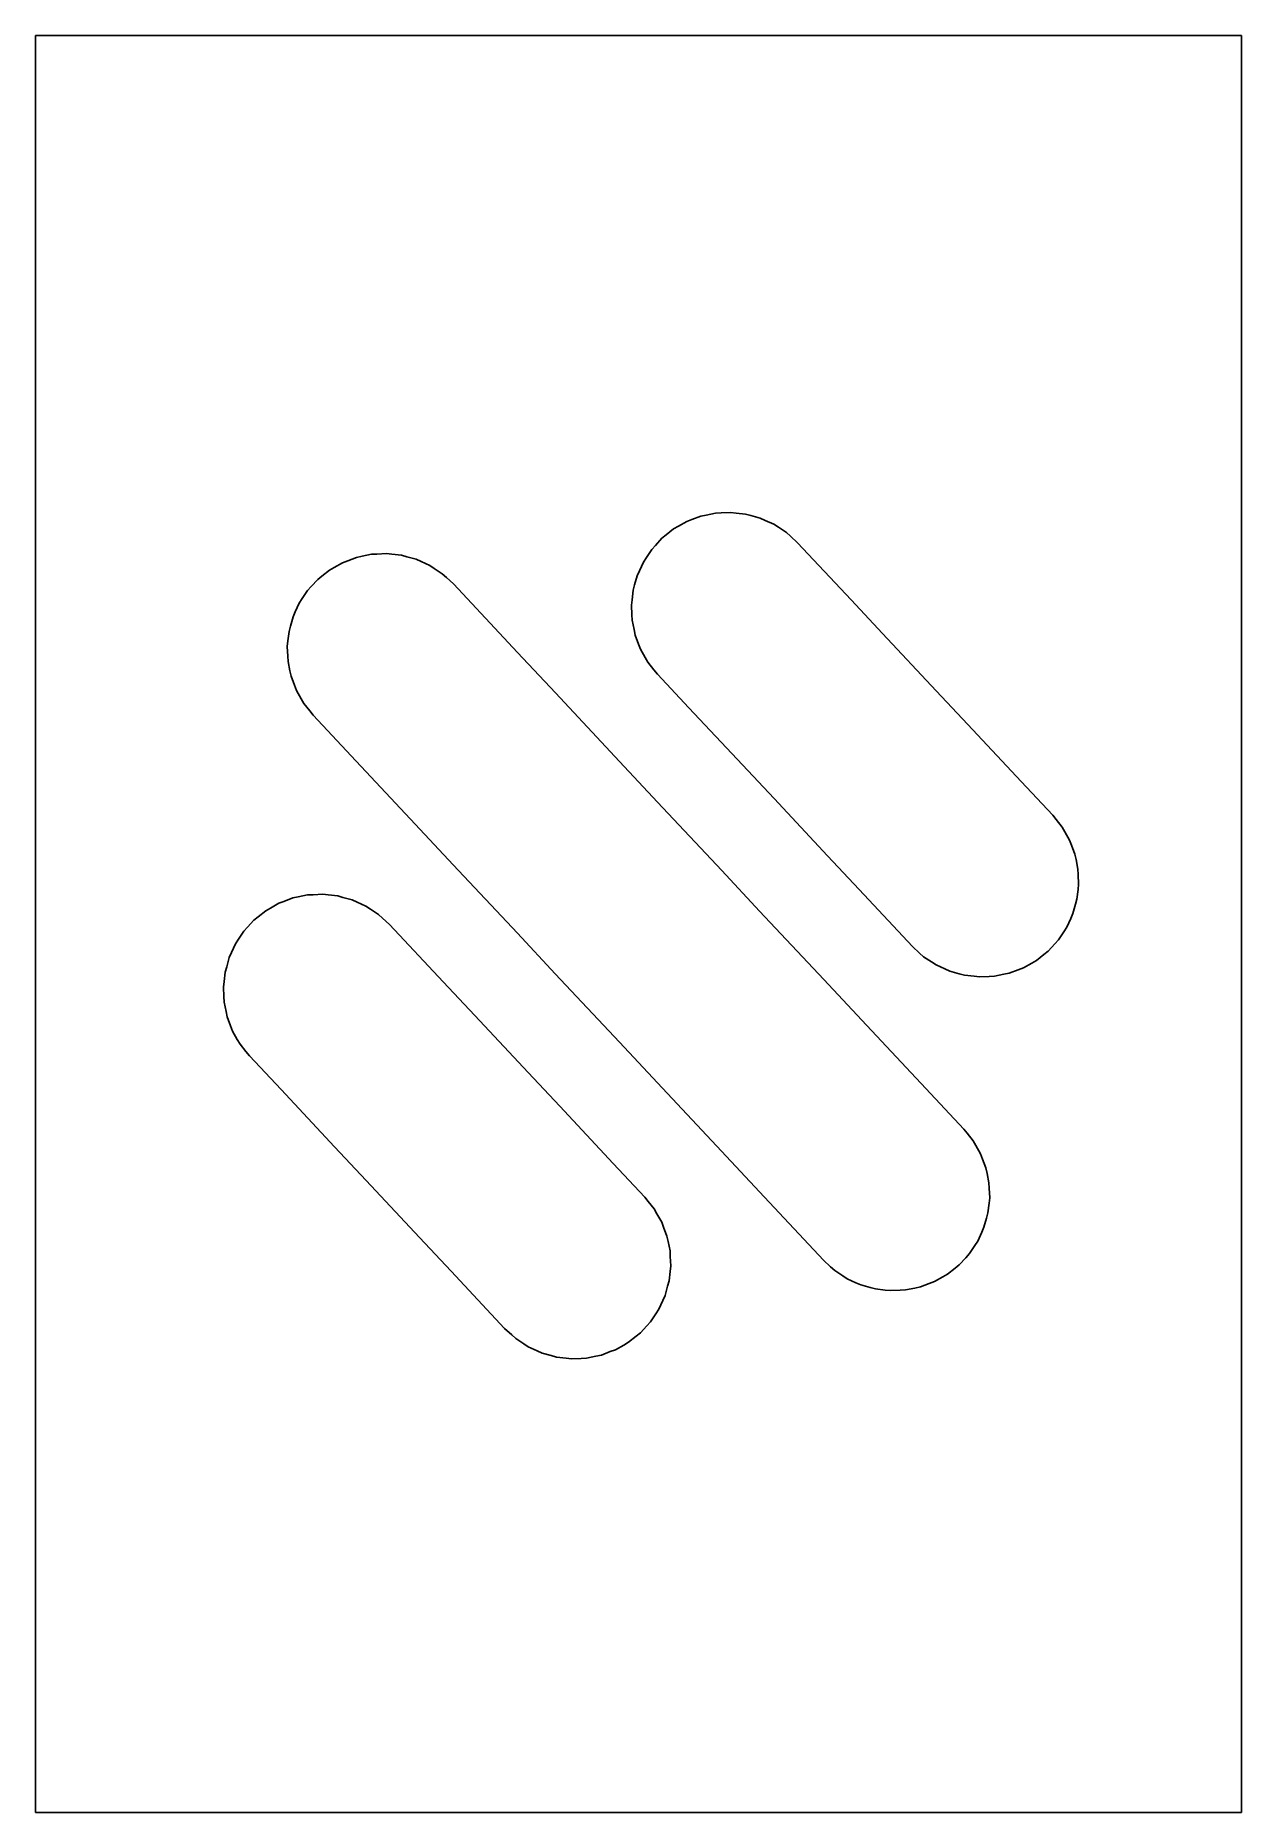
# Model space of a CAD drawing. Header units: metres. Extents: x -18.5 to 13.8, y -1.1 to 46.5.
import ezdxf

# ---------------------------------------------------------------- set-up
doc = ezdxf.new("R2010")
doc.units = ezdxf.units.M

msp = doc.modelspace()

# ---------------------------------------------------------------- linework, layer by layer
for p, q in [((-16.809, 46.5), (-18.55, 46.5)), ((-18.55, 46.5), (-18.55, 46.157)), ((-13.136, 46.5), (-16.809, 46.5)), ((-12.991, 46.5), (-13.136, 46.5)), ((-12.784, 46.5), (-12.991, 46.5)), ((-12.526, 46.5), (-12.784, 46.5)), ((-12.232, 46.5), (-12.526, 46.5)), ((-11.929, 46.5), (-12.232, 46.5)), ((-11.644, 46.5), (-11.929, 46.5)), ((-11.407, 46.5), (-11.644, 46.5)), ((-11.239, 46.5), (-11.407, 46.5)), ((-11.407, 46.5), (-11.407, 46.5)), ((-11.153, 46.5), (-11.239, 46.5)), ((-1.443, 46.5), (-11.153, 46.5)), ((10.556, 46.5), (-1.443, 46.5)), ((10.676, 46.5), (10.556, 46.5)), ((10.866, 46.5), (10.676, 46.5)), ((11.111, 46.5), (10.866, 46.5)), ((11.388, 46.5), (11.111, 46.5)), ((11.669, 46.5), (11.388, 46.5)), ((11.929, 46.5), (11.669, 46.5)), ((12.146, 46.5), (11.929, 46.5)), ((12.308, 46.5), (12.146, 46.5)), ((13.75, 46.5), (12.308, 46.5)), ((13.75, 42.813), (13.75, 46.5)), ((-18.55, 46.157), (-18.55, 45.702)), ((-18.55, 45.702), (-18.55, 45.66)), ((-18.55, 45.66), (-18.55, 45.573)), ((-18.55, 45.573), (-18.55, 45.444)), ((-18.55, 45.444), (-18.55, 45.277)), ((-18.55, 45.277), (-18.55, 42.018)), ((13.75, 40.488), (13.75, 42.813)), ((-18.55, 42.018), (-18.55, 41.956)), ((-18.55, 41.956), (-18.55, 41.88)), ((-18.55, 41.88), (-18.55, 40.189)), ((13.75, 8.575), (13.75, 40.488)), ((-18.55, 40.189), (-18.55, 40.166)), ((-18.55, 40.166), (-18.55, 40.142)), ((-18.55, 40.142), (-18.55, 40.118)), ((-18.55, 40.118), (-18.55, 40.097)), ((-18.55, 40.097), (-18.55, 40.027)), ((-18.55, 40.027), (-18.55, 39.431)), ((-18.55, 39.431), (-18.55, 39.303)), ((-18.55, 39.303), (-18.55, 38.939)), ((-18.55, 38.939), (-18.55, 6.371)), ((-1.46, 33.284), (-1.332, 33.357)), ((-1.332, 33.357), (-1.109, 33.484)), ((-1.109, 33.484), (-0.971, 33.536)), ((-0.971, 33.536), (-0.731, 33.626)), ((-0.731, 33.626), (-0.587, 33.656)), ((-0.587, 33.656), (-0.335, 33.707)), ((-0.335, 33.707), (-0.188, 33.714)), ((-0.188, 33.714), (0.068, 33.726)), ((0.068, 33.726), (0.214, 33.709)), ((0.214, 33.709), (0.469, 33.681)), ((0.469, 33.681), (0.611, 33.642)), ((0.611, 33.642), (0.858, 33.574)), ((0.858, 33.574), (0.992, 33.513)), ((0.992, 33.513), (1.226, 33.407)), ((1.226, 33.407), (1.349, 33.326)), ((1.349, 33.326), (1.563, 33.185)), ((-1.948, 32.843), (-1.775, 33.033)), ((-1.775, 33.033), (-1.66, 33.124)), ((-1.66, 33.124), (-1.46, 33.284)), ((1.563, 33.185), (1.672, 33.086)), ((1.672, 33.086), (1.861, 32.913)), ((1.861, 32.913), (3.293, 31.384)), ((-10.549, 32.253), (-10.326, 32.379)), ((-10.326, 32.379), (-10.189, 32.431)), ((-10.189, 32.431), (-9.949, 32.522)), ((-9.949, 32.522), (-9.804, 32.551)), ((-9.804, 32.551), (-9.553, 32.603)), ((-9.553, 32.603), (-9.406, 32.61)), ((-9.406, 32.61), (-9.15, 32.621)), ((-9.15, 32.621), (-9.003, 32.605)), ((-9.003, 32.605), (-8.749, 32.576)), ((-8.749, 32.576), (-8.607, 32.537)), ((-8.607, 32.537), (-8.359, 32.469)), ((-8.359, 32.469), (-8.225, 32.408)), ((-8.225, 32.408), (-7.992, 32.303)), ((-2.375, 32.164), (-2.269, 32.397)), ((-2.269, 32.397), (-2.188, 32.52)), ((-2.188, 32.52), (-2.047, 32.734)), ((-2.047, 32.734), (-1.948, 32.843)), ((-11.166, 31.739), (-10.993, 31.928)), ((-10.993, 31.928), (-10.878, 32.02)), ((-10.878, 32.02), (-10.677, 32.18)), ((-10.677, 32.18), (-10.549, 32.253)), ((-7.992, 32.303), (-7.869, 32.222)), ((-7.869, 32.222), (-7.655, 32.08)), ((-7.655, 32.08), (-7.546, 31.981)), ((-7.546, 31.981), (-7.356, 31.808)), ((-2.504, 31.782), (-2.436, 32.03)), ((-2.436, 32.03), (-2.375, 32.164)), ((-11.406, 31.416), (-11.265, 31.63)), ((-11.265, 31.63), (-11.166, 31.739)), ((-7.356, 31.808), (-5.639, 29.973)), ((-2.572, 31.386), (-2.543, 31.64)), ((-2.543, 31.64), (-2.504, 31.782)), ((-11.654, 30.925), (-11.593, 31.059)), ((-11.593, 31.059), (-11.487, 31.293)), ((-11.487, 31.293), (-11.406, 31.416)), ((-2.588, 31.239), (-2.572, 31.386)), ((-2.576, 30.983), (-2.588, 31.239)), ((-2.57, 30.836), (-2.576, 30.983)), ((3.293, 31.384), (4.139, 30.479)), ((-11.789, 30.281), (-11.761, 30.536)), ((-11.761, 30.536), (-11.722, 30.678)), ((-11.722, 30.678), (-11.654, 30.925)), ((-2.518, 30.585), (-2.57, 30.836)), ((-2.488, 30.44), (-2.518, 30.585)), ((4.139, 30.479), (5.571, 28.95)), ((-11.806, 30.135), (-11.789, 30.281)), ((-11.794, 29.879), (-11.806, 30.135)), ((-2.398, 30.2), (-2.488, 30.44)), ((-2.346, 30.063), (-2.398, 30.2)), ((-2.22, 29.84), (-2.346, 30.063)), ((-11.787, 29.731), (-11.794, 29.879)), ((-11.736, 29.48), (-11.787, 29.731)), ((-5.639, 29.973), (-4.623, 28.888)), ((-2.147, 29.712), (-2.22, 29.84)), ((-1.987, 29.511), (-2.147, 29.712)), ((-11.706, 29.336), (-11.736, 29.48)), ((-11.616, 29.096), (-11.706, 29.336)), ((-11.564, 28.958), (-11.616, 29.096)), ((-1.895, 29.396), (-1.987, 29.511)), ((-1.048, 28.492), (-1.895, 29.396)), ((-11.437, 28.735), (-11.564, 28.958)), ((-11.364, 28.607), (-11.437, 28.735)), ((-11.204, 28.407), (-11.364, 28.607)), ((-4.623, 28.888), (-2.905, 27.053)), ((5.571, 28.95), (6.417, 28.046)), ((-11.113, 28.292), (-11.204, 28.407)), ((-10.097, 27.207), (-11.113, 28.292)), ((0.383, 26.963), (-1.048, 28.492)), ((6.417, 28.046), (7.849, 26.517)), ((-8.379, 25.372), (-10.097, 27.207)), ((-2.905, 27.053), (-1.889, 25.968)), ((1.23, 26.059), (0.383, 26.963)), ((7.849, 26.517), (8.696, 25.613)), ((-1.889, 25.968), (-0.171, 24.133)), ((2.661, 24.53), (1.23, 26.059)), ((-7.363, 24.287), (-8.379, 25.372)), ((8.696, 25.613), (8.788, 25.498)), ((8.788, 25.498), (8.948, 25.297)), ((8.948, 25.297), (9.02, 25.169)), ((9.02, 25.169), (9.147, 24.946)), ((9.147, 24.946), (9.199, 24.809)), ((9.199, 24.809), (9.289, 24.569)), ((-5.645, 22.452), (-7.363, 24.287)), ((3.508, 23.625), (2.661, 24.53)), ((9.289, 24.569), (9.319, 24.424)), ((9.319, 24.424), (9.37, 24.173)), ((-0.171, 24.133), (0.845, 23.048)), ((9.37, 24.173), (9.377, 24.026)), ((9.377, 24.026), (9.389, 23.77)), ((-11.657, 23.397), (-11.897, 23.306)), ((-11.513, 23.426), (-11.657, 23.397)), ((-11.262, 23.478), (-11.513, 23.426)), ((-11.115, 23.485), (-11.262, 23.478)), ((-10.858, 23.496), (-11.115, 23.485)), ((-10.712, 23.48), (-10.858, 23.496)), ((-10.457, 23.451), (-10.712, 23.48)), ((-10.315, 23.412), (-10.457, 23.451)), ((-10.068, 23.344), (-10.315, 23.412)), ((-9.934, 23.283), (-10.068, 23.344)), ((4.94, 22.096), (3.508, 23.625)), ((9.344, 23.369), (9.305, 23.227)), ((9.372, 23.623), (9.344, 23.369)), ((9.389, 23.77), (9.372, 23.623)), ((-12.586, 22.895), (-12.701, 22.803)), ((-12.386, 23.055), (-12.586, 22.895)), ((-12.258, 23.128), (-12.386, 23.055)), ((-12.035, 23.254), (-12.258, 23.128)), ((-11.897, 23.306), (-12.035, 23.254)), ((-9.7, 23.178), (-9.934, 23.283)), ((-9.577, 23.097), (-9.7, 23.178)), ((-9.363, 22.955), (-9.577, 23.097)), ((-9.254, 22.856), (-9.363, 22.955)), ((-9.065, 22.683), (-9.254, 22.856)), ((0.845, 23.048), (2.563, 21.213)), ((9.237, 22.979), (9.176, 22.845)), ((9.305, 23.227), (9.237, 22.979)), ((-12.974, 22.505), (-13.115, 22.291)), ((-12.874, 22.614), (-12.974, 22.505)), ((-12.701, 22.803), (-12.874, 22.614)), ((-12.874, 22.614), (-12.874, 22.614)), ((-7.633, 21.154), (-9.065, 22.683)), ((-4.629, 21.367), (-5.645, 22.452)), ((8.989, 22.489), (8.848, 22.275)), ((9.07, 22.612), (8.989, 22.489)), ((9.176, 22.845), (9.07, 22.612)), ((-13.302, 21.934), (-13.362, 21.8)), ((-13.196, 22.168), (-13.302, 21.934)), ((-13.115, 22.291), (-13.196, 22.168)), ((5.129, 21.923), (4.94, 22.096)), ((5.238, 21.824), (5.129, 21.923)), ((8.576, 21.976), (8.461, 21.885)), ((8.749, 22.166), (8.576, 21.976)), ((8.848, 22.275), (8.749, 22.166)), ((-13.43, 21.553), (-13.469, 21.411)), ((-13.362, 21.8), (-13.43, 21.553)), ((5.452, 21.683), (5.238, 21.824)), ((5.575, 21.602), (5.452, 21.683)), ((5.808, 21.496), (5.575, 21.602)), ((5.943, 21.435), (5.808, 21.496)), ((6.19, 21.367), (5.943, 21.435)), ((7.772, 21.473), (7.532, 21.383)), ((7.91, 21.525), (7.772, 21.473)), ((8.132, 21.652), (7.91, 21.525)), ((8.26, 21.725), (8.132, 21.652)), ((8.461, 21.885), (8.26, 21.725)), ((8.461, 21.885), (8.461, 21.885)), ((-13.498, 21.156), (-13.514, 21.01)), ((-13.514, 21.01), (-13.503, 20.754)), ((-13.469, 21.411), (-13.498, 21.156)), ((-6.787, 20.25), (-7.633, 21.154)), ((-2.911, 19.532), (-4.629, 21.367)), ((2.563, 21.213), (3.579, 20.128)), ((6.332, 21.328), (6.19, 21.367)), ((6.587, 21.3), (6.332, 21.328)), ((6.733, 21.283), (6.587, 21.3)), ((6.989, 21.295), (6.733, 21.283)), ((7.136, 21.302), (6.989, 21.295)), ((7.387, 21.353), (7.136, 21.302)), ((7.532, 21.383), (7.387, 21.353)), ((-13.503, 20.754), (-13.496, 20.606)), ((-13.496, 20.606), (-13.444, 20.355)), ((-13.444, 20.355), (-13.415, 20.211)), ((-13.415, 20.211), (-13.324, 19.971)), ((-5.355, 18.721), (-6.787, 20.25)), ((3.579, 20.128), (5.297, 18.293)), ((-13.324, 19.971), (-13.273, 19.833)), ((-13.273, 19.833), (-13.146, 19.61)), ((-13.146, 19.61), (-13.073, 19.482)), ((-1.895, 18.447), (-2.911, 19.532)), ((-13.073, 19.482), (-12.913, 19.282)), ((-12.913, 19.282), (-12.821, 19.167)), ((-12.821, 19.167), (-11.975, 18.263)), ((-4.509, 17.817), (-5.355, 18.721)), ((-11.975, 18.263), (-10.543, 16.733)), ((-0.177, 16.612), (-1.895, 18.447)), ((5.297, 18.293), (6.313, 17.208)), ((5.297, 18.293), (5.297, 18.293)), ((-3.077, 16.287), (-4.509, 17.817)), ((6.313, 17.208), (6.404, 17.093)), ((-10.543, 16.733), (-9.696, 15.829)), ((6.404, 17.093), (6.564, 16.893)), ((6.564, 16.893), (6.637, 16.765)), ((6.637, 16.765), (6.764, 16.542)), ((-2.231, 15.383), (-3.077, 16.287)), ((0.839, 15.527), (-0.177, 16.612)), ((6.764, 16.542), (6.816, 16.404)), ((6.816, 16.404), (6.906, 16.164)), ((-9.696, 15.829), (-8.265, 14.3)), ((6.906, 16.164), (6.936, 16.02)), ((6.936, 16.02), (6.987, 15.769)), ((6.987, 15.769), (6.994, 15.621)), ((-2.139, 15.268), (-2.231, 15.383)), ((-1.979, 15.068), (-2.139, 15.268)), ((2.556, 13.692), (0.839, 15.527)), ((7.006, 15.365), (6.989, 15.219)), ((6.994, 15.621), (7.006, 15.365)), ((-1.906, 14.94), (-1.979, 15.068)), ((-1.779, 14.717), (-1.906, 14.94)), ((6.922, 14.822), (6.854, 14.575)), ((6.961, 14.964), (6.922, 14.822)), ((6.989, 15.219), (6.961, 14.964)), ((-8.265, 14.3), (-7.418, 13.396)), ((-1.727, 14.579), (-1.779, 14.717)), ((-1.637, 14.339), (-1.727, 14.579)), ((-1.607, 14.195), (-1.637, 14.339)), ((6.793, 14.441), (6.687, 14.207)), ((6.854, 14.575), (6.793, 14.441)), ((-1.556, 13.944), (-1.607, 14.195)), ((-1.549, 13.796), (-1.556, 13.944)), ((6.465, 13.87), (6.366, 13.761)), ((6.606, 14.084), (6.465, 13.87)), ((6.687, 14.207), (6.606, 14.084)), ((-7.418, 13.396), (-5.987, 11.867)), ((-1.582, 13.139), (-1.554, 13.394)), ((-1.554, 13.394), (-1.537, 13.54)), ((-1.537, 13.54), (-1.549, 13.796)), ((2.746, 13.519), (2.556, 13.692)), ((2.855, 13.42), (2.746, 13.519)), ((3.069, 13.278), (2.855, 13.42)), ((6.078, 13.48), (5.877, 13.32)), ((6.193, 13.572), (6.078, 13.48)), ((6.366, 13.761), (6.193, 13.572)), ((-1.689, 12.75), (-1.621, 12.997)), ((-1.621, 12.997), (-1.582, 13.139)), ((3.192, 13.197), (3.069, 13.278)), ((3.425, 13.092), (3.192, 13.197)), ((3.559, 13.031), (3.425, 13.092)), ((3.807, 12.963), (3.559, 13.031)), ((3.949, 12.924), (3.807, 12.963)), ((4.203, 12.895), (3.949, 12.924)), ((4.35, 12.879), (4.203, 12.895)), ((4.606, 12.89), (4.35, 12.879)), ((4.753, 12.897), (4.606, 12.89)), ((5.004, 12.949), (4.753, 12.897)), ((5.149, 12.978), (5.004, 12.949)), ((5.389, 13.069), (5.149, 12.978)), ((5.526, 13.121), (5.389, 13.069)), ((5.749, 13.247), (5.526, 13.121)), ((5.877, 13.32), (5.749, 13.247)), ((-1.937, 12.259), (-1.856, 12.382)), ((-1.856, 12.382), (-1.75, 12.616)), ((-1.75, 12.616), (-1.689, 12.75)), ((-2.35, 11.747), (-2.177, 11.936)), ((-2.177, 11.936), (-2.078, 12.045)), ((-2.078, 12.045), (-1.937, 12.259)), ((-5.987, 11.867), (-5.797, 11.694)), ((-5.797, 11.694), (-5.688, 11.595)), ((-5.688, 11.595), (-5.474, 11.453)), ((-5.474, 11.453), (-5.351, 11.372)), ((-2.794, 11.422), (-2.666, 11.495)), ((-2.666, 11.495), (-2.465, 11.655)), ((-2.465, 11.655), (-2.35, 11.747)), ((-5.351, 11.372), (-5.118, 11.267)), ((-5.118, 11.267), (-4.984, 11.206)), ((-4.984, 11.206), (-4.736, 11.138)), ((-4.736, 11.138), (-4.594, 11.099)), ((-4.594, 11.099), (-4.34, 11.07)), ((-4.34, 11.07), (-4.193, 11.054)), ((-4.193, 11.054), (-3.937, 11.065)), ((-3.937, 11.065), (-3.79, 11.072)), ((-3.79, 11.072), (-3.539, 11.124)), ((-3.539, 11.124), (-3.395, 11.153)), ((-3.395, 11.153), (-3.155, 11.244)), ((-3.155, 11.244), (-3.017, 11.296)), ((-3.017, 11.296), (-2.794, 11.422)), ((13.75, 5.005), (13.75, 8.575)), ((-18.55, 6.371), (-18.55, 5.946)), ((-18.55, 5.946), (-18.55, 5.53)), ((-18.55, 5.53), (-18.55, 5.351)), ((-18.55, 5.351), (-18.55, 5.329)), ((-18.55, 5.329), (-18.55, 3.685)), ((13.75, 2.661), (13.75, 5.005)), ((-18.55, 3.685), (-18.55, 3.614)), ((-18.55, 3.614), (-18.55, 3.558)), ((-18.55, 3.558), (-18.55, 0.332)), ((13.75, -1.1), (13.75, 2.661)), ((-18.55, 0.332), (-18.55, 0.177)), ((-18.55, 0.177), (-18.55, 0.062)), ((-18.55, 0.062), (-18.55, -0.01)), ((-18.55, -0.01), (-18.55, -0.678)), ((-18.55, -0.678), (-18.55, -0.72)), ((-18.55, -0.72), (-18.55, -1.1)), ((-18.55, -1.1), (-18.012, -1.1)), ((-18.012, -1.1), (-16.809, -1.1)), ((-16.809, -1.1), (-13.136, -1.1)), ((-13.136, -1.1), (-12.991, -1.1)), ((-12.991, -1.1), (-12.784, -1.1)), ((-12.784, -1.1), (-12.526, -1.1)), ((-12.526, -1.1), (-12.232, -1.1)), ((-12.232, -1.1), (-11.929, -1.1)), ((-11.929, -1.1), (-11.644, -1.1)), ((-11.644, -1.1), (-11.407, -1.1)), ((-11.407, -1.1), (-11.239, -1.1)), ((-11.239, -1.1), (-11.153, -1.1)), ((-11.153, -1.1), (-1.443, -1.1)), ((-1.443, -1.1), (10.556, -1.1)), ((10.556, -1.1), (10.676, -1.1)), ((10.676, -1.1), (10.866, -1.1)), ((10.866, -1.1), (11.111, -1.1)), ((11.111, -1.1), (11.388, -1.1)), ((11.388, -1.1), (11.669, -1.1)), ((11.669, -1.1), (11.929, -1.1)), ((11.929, -1.1), (12.146, -1.1)), ((12.146, -1.1), (12.308, -1.1)), ((12.308, -1.1), (13.75, -1.1))]:
    msp.add_line(p, q)

doc.saveas('drawing.dxf')
